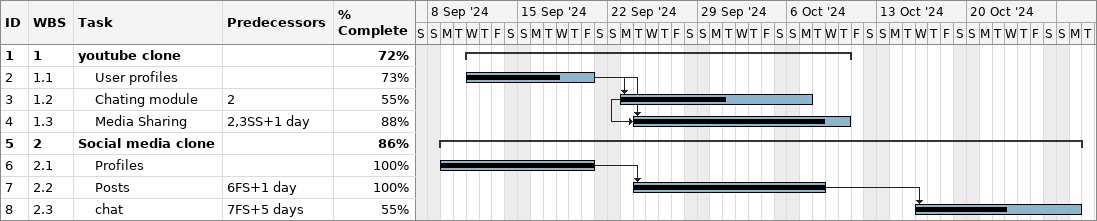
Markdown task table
| ID | WBS | Task | Start | Finish | Predecessors | % complete |
|---|---|---|---|---|---|---|
| 1 | 1 | **youtube clone** | 2024-09-11 | 2024-10-10 |  | 72 |
| 2 | 1.1 | User profiles | 2024-09-11 | 2024-09-20 |  | 73 |
| 3 | 1.2 | Chating module | 2024-09-23 | 2024-10-07 | 2 | 55 |
| 4 | 1.3 | Media Sharing | 2024-09-24 | 2024-10-10 | 2, 3SS+1d | 88 |
| 5 | 2 | **Social media clone** | 2024-09-09 | 2024-10-28 |  | 86 |
| 6 | 2.1 | Profiles | 2024-09-09 | 2024-09-20 |  | 100 |
| 7 | 2.2 | Posts | 2024-09-24 | 2024-10-08 | 6FS+1d | 100 |
| 8 | 2.3 | chat | 2024-10-16 | 2024-10-28 | 7FS+5d | 55 |
